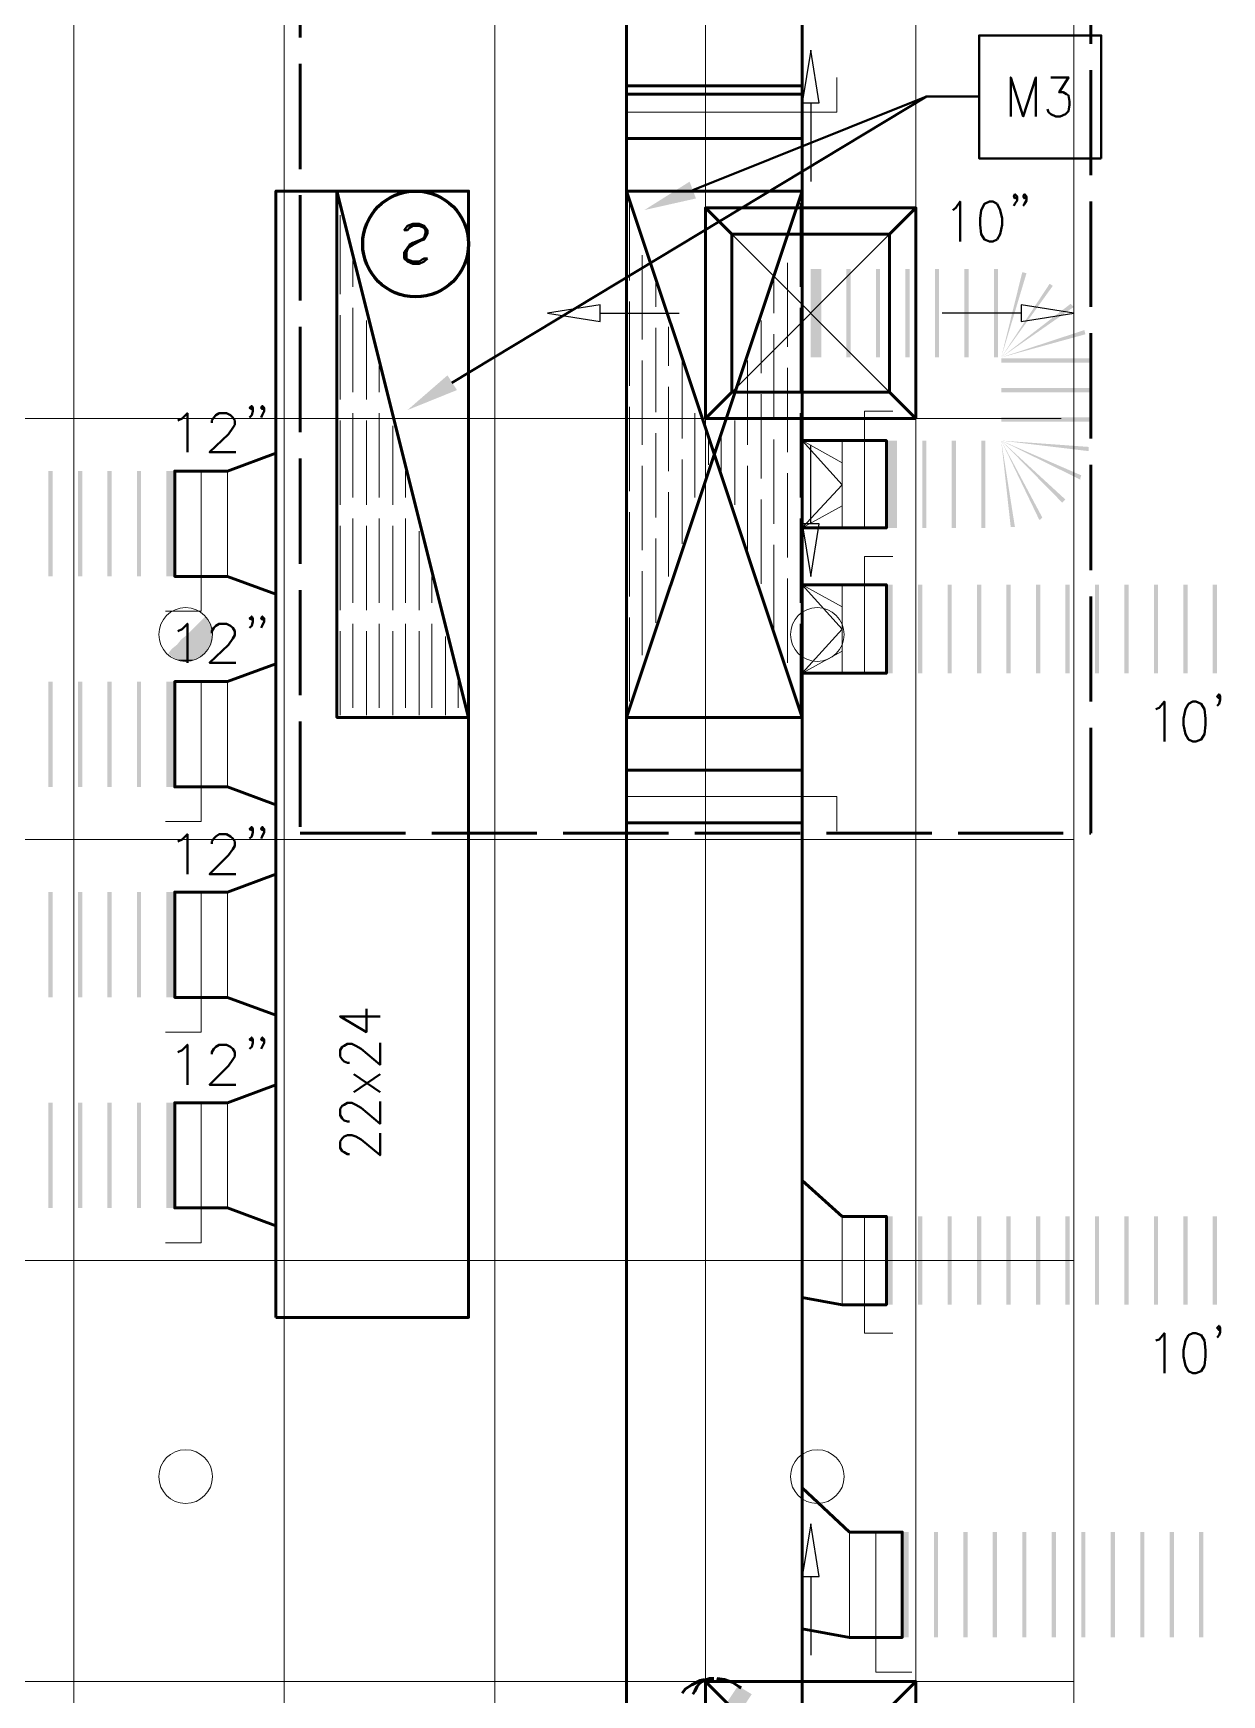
# Model space of a CAD drawing. Header units: inches. Extents: x 5 to 516, y -193 to 129.
# Drawn here: x 436.47 to 447.76, y -131.4 to -115.62 of the extents above; entities that cross this region are included whole.
import ezdxf

# ---------------------------------------------------------------- set-up
doc = ezdxf.new("R2010")
doc.units = ezdxf.units.IN
doc.header["$MEASUREMENT"] = 0
doc.linetypes.add('PDF_IMPORT', pattern=[1, 0.8, -0.2])
doc.layers.add('PDF10_Geometry', color=7, linetype='Continuous')
doc.layers.add('PDF10_Solid Fills', color=7, linetype='Continuous')

msp = doc.modelspace()

# ---------------------------------------------------------------- hatches: boundary and pattern name
at = {"layer": 'PDF10_Solid Fills', "transparency": 33554559}
for points in [[(443.9560829, -118.6977592), (443.9560829, -117.8577933), (443.8560869, -117.8577933), (443.8560869, -118.6977592)], [(444.2360715, -118.6977592), (444.2360715, -117.8577933), (444.1960731, -117.8577933), (444.1960731, -118.6977592)], [(444.5160601, -118.6977592), (444.5160601, -117.8577933), (444.4760617, -117.8577933), (444.4760617, -118.6977592)], [(444.7960487, -118.6977592), (444.7960487, -117.8577933), (444.7560504, -117.8577933), (444.7560504, -118.6977592)], [(445.0760374, -118.6977592), (445.0760374, -117.8577933), (445.036039, -117.8577933), (445.036039, -118.6977592)], [(445.356026, -118.6977592), (445.356026, -117.8577933), (445.3160276, -117.8577933), (445.3160276, -118.6977592)], [(445.6360146, -118.6977592), (445.6360146, -117.8577933), (445.5960163, -117.8577933), (445.5960163, -118.6977592)], [(445.6660134, -118.7477606), (446.5059793, -118.7477606), (446.5059793, -118.7077622), (445.6660134, -118.7077622)], [(445.6660134, -119.0277492), (446.5059793, -119.0277492), (446.5059793, -118.9877508), (445.6660134, -118.9877508)], [(445.6660134, -119.3077379), (446.5059793, -119.3077379), (446.5059793, -119.2677395), (445.6660134, -119.2677395)], [(444.5760577, -119.4877305), (444.5760577, -120.3176968), (444.6760536, -120.3176968), (444.6760536, -119.4877305)], [(444.9160439, -119.4877305), (444.9160439, -120.3176968), (444.9560423, -120.3176968), (444.9560423, -119.4877305)], [(445.1960325, -119.4877305), (445.1960325, -120.3176968), (445.2360309, -120.3176968), (445.2360309, -119.4877305)], [(445.4760211, -119.4877305), (445.4760211, -120.3176968), (445.5160195, -120.3176968), (445.5160195, -119.4877305)], [(446.0259988, -120.2377035), (446.0359984, -120.2377035), (446.0559976, -120.2177043), (445.6660134, -119.4877339)], [(446.415983, -119.8577189), (446.415983, -119.8477193), (446.4259826, -119.8177205), (445.6660134, -119.4877339)], [(436.6163775, -119.7777154), (436.6163775, -120.7776748), (436.6563759, -120.7776748), (436.6563759, -119.7777154)], [(436.8963662, -119.7777154), (436.8963662, -120.7776748), (436.9363646, -120.7776748), (436.9363646, -119.7777154)], [(437.1763548, -119.7777154), (437.1763548, -120.7776748), (437.2163532, -120.7776748), (437.2163532, -119.7777154)], [(437.4563468, -119.7777154), (437.4563468, -120.7776748), (437.4963452, -120.7776748), (437.4963452, -119.7777154)], [(437.7363355, -119.7777154), (437.7363355, -120.7776748), (437.8163322, -120.7776748), (437.8163322, -119.7777154)], [(444.5760577, -120.8576783), (444.5760577, -121.6976442), (444.6360552, -121.6976442), (444.6360552, -120.8576783)], [(444.8760455, -120.8576783), (444.8760455, -121.6976442), (444.9160439, -121.6976442), (444.9160439, -120.8576783)], [(445.1560341, -120.8576783), (445.1560341, -121.6976442), (445.1960325, -121.6976442), (445.1960325, -120.8576783)], [(445.4360228, -120.8576783), (445.4360228, -121.6976442), (445.4760211, -121.6976442), (445.4760211, -120.8576783)], [(445.7160114, -120.8576783), (445.7160114, -121.6976442), (445.7560098, -121.6976442), (445.7560098, -120.8576783)], [(445.996, -120.8576783), (445.996, -121.6976442), (446.0359984, -121.6976442), (446.0359984, -120.8576783)], [(446.2759886, -120.8576783), (446.2759886, -121.6976442), (446.315987, -121.6976442), (446.315987, -120.8576783)], [(446.5559773, -120.8576783), (446.5559773, -121.6976442), (446.5959757, -121.6976442), (446.5959757, -120.8576783)], [(446.8359659, -120.8576783), (446.8359659, -121.6976442), (446.8759643, -121.6976442), (446.8759643, -120.8576783)], [(447.1159545, -120.8576783), (447.1159545, -121.6976442), (447.1559529, -121.6976442), (447.1559529, -120.8576783)], [(447.3959432, -120.8576783), (447.3959432, -121.6976442), (447.4359415, -121.6976442), (447.4359415, -120.8576783)], [(447.6759318, -120.8576783), (447.6759318, -121.6976442), (447.7159302, -121.6976442), (447.7159302, -120.8576783)], [(436.6163775, -121.7776409), (436.6163775, -122.7776003), (436.6563759, -122.7776003), (436.6563759, -121.7776409)], [(436.8963662, -121.7776409), (436.8963662, -122.7776003), (436.9363646, -122.7776003), (436.9363646, -121.7776409)], [(437.1763548, -121.7776409), (437.1763548, -122.7776003), (437.2163532, -122.7776003), (437.2163532, -121.7776409)], [(437.4563468, -121.7776409), (437.4563468, -122.7776003), (437.4963452, -122.7776003), (437.4963452, -121.7776409)], [(437.7363355, -121.7776409), (437.7363355, -122.7776003), (437.8163322, -122.7776003), (437.8163322, -121.7776409)], [(436.6163775, -123.7775597), (436.6163775, -124.7775191), (436.6563759, -124.7775191), (436.6563759, -123.7775597)], [(436.8963662, -123.7775597), (436.8963662, -124.7775191), (436.9363646, -124.7775191), (436.9363646, -123.7775597)], [(437.1763548, -123.7775597), (437.1763548, -124.7775191), (437.2163532, -124.7775191), (437.2163532, -123.7775597)], [(437.4563468, -123.7775597), (437.4563468, -124.7775191), (437.4963452, -124.7775191), (437.4963452, -123.7775597)], [(437.7363355, -123.7775597), (437.7363355, -124.7775191), (437.8163322, -124.7775191), (437.8163322, -123.7775597)], [(436.6163775, -125.7774785), (436.6163775, -126.7774379), (436.6563759, -126.7774379), (436.6563759, -125.7774785)], [(436.8963662, -125.7774785), (436.8963662, -126.7774379), (436.9363646, -126.7774379), (436.9363646, -125.7774785)], [(437.1763548, -125.7774785), (437.1763548, -126.7774379), (437.2163532, -126.7774379), (437.2163532, -125.7774785)], [(437.4563468, -125.7774785), (437.4563468, -126.7774379), (437.4963452, -126.7774379), (437.4963452, -125.7774785)], [(437.7363355, -125.7774785), (437.7363355, -126.7774379), (437.8163322, -126.7774379), (437.8163322, -125.7774785)], [(444.5760577, -126.8574346), (444.5760577, -127.6974005), (444.6360552, -127.6974005), (444.6360552, -126.8574346)], [(444.8760455, -126.8574346), (444.8760455, -127.6974005), (444.9160439, -127.6974005), (444.9160439, -126.8574346)], [(445.1560341, -126.8574346), (445.1560341, -127.6974005), (445.1960325, -127.6974005), (445.1960325, -126.8574346)], [(445.4360228, -126.8574346), (445.4360228, -127.6974005), (445.4760211, -127.6974005), (445.4760211, -126.8574346)], [(445.7160114, -126.8574346), (445.7160114, -127.6974005), (445.7560098, -127.6974005), (445.7560098, -126.8574346)], [(445.996, -126.8574346), (445.996, -127.6974005), (446.0359984, -127.6974005), (446.0359984, -126.8574346)], [(446.2759886, -126.8574346), (446.2759886, -127.6974005), (446.315987, -127.6974005), (446.315987, -126.8574346)], [(446.5559773, -126.8574346), (446.5559773, -127.6974005), (446.5959757, -127.6974005), (446.5959757, -126.8574346)], [(446.8359659, -126.8574346), (446.8359659, -127.6974005), (446.8759643, -127.6974005), (446.8759643, -126.8574346)], [(447.1159545, -126.8574346), (447.1159545, -127.6974005), (447.1559529, -127.6974005), (447.1559529, -126.8574346)], [(447.3959432, -126.8574346), (447.3959432, -127.6974005), (447.4359415, -127.6974005), (447.4359415, -126.8574346)], [(447.6759318, -126.8574346), (447.6759318, -127.6974005), (447.7159302, -127.6974005), (447.7159302, -126.8574346)], [(444.7260516, -129.8573128), (444.7260516, -130.8572722), (444.7860492, -130.8572722), (444.7860492, -129.8573128)], [(445.0260394, -129.8573128), (445.0260394, -130.8572722), (445.0660378, -130.8572722), (445.0660378, -129.8573128)], [(445.306028, -129.8573128), (445.306028, -130.8572722), (445.3460264, -130.8572722), (445.3460264, -129.8573128)], [(445.5860167, -129.8573128), (445.5860167, -130.8572722), (445.626015, -130.8572722), (445.626015, -129.8573128)], [(445.8660053, -129.8573128), (445.8660053, -130.8572722), (445.9060037, -130.8572722), (445.9060037, -129.8573128)], [(446.1459939, -129.8573128), (446.1459939, -130.8572722), (446.1859923, -130.8572722), (446.1859923, -129.8573128)], [(446.4259826, -129.8573128), (446.4259826, -130.8572722), (446.4659809, -130.8572722), (446.4659809, -129.8573128)], [(446.7059712, -129.8573128), (446.7059712, -130.8572722), (446.7459696, -130.8572722), (446.7459696, -129.8573128)], [(446.9859598, -129.8573128), (446.9859598, -130.8572722), (447.0259582, -130.8572722), (447.0259582, -129.8573128)], [(447.2659484, -129.8573128), (447.2659484, -130.8572722), (447.3059468, -130.8572722), (447.3059468, -129.8573128)], [(447.5459371, -129.8573128), (447.5459371, -130.8572722), (447.5859354, -130.8572722), (447.5859354, -129.8573128)], [(443.1661149, -131.3172535), (442.7061336, -132.0072255), (442.8361283, -132.0972218), (443.2961097, -131.3972503)]]:
    msp.add_hatch(color=256, dxfattribs=at).paths.add_polyline_path(points)
at = {"layer": 'PDF10_Solid Fills', "true_color": 0x4d4d4d, "transparency": 33554559}
for points in [[(438.1363192, -121.1976645), (438.1063204, -121.1576661), (437.9763257, -121.2876608), (438.1763176, -121.2876608), (438.1563184, -121.2376629)], [(438.1763176, -121.3376588), (437.9263277, -121.3376588), (437.8763298, -121.3776572), (437.8363314, -121.4276551), (438.1563184, -121.4276551), (438.1763176, -121.3776572)], [(438.1763176, -121.2876574), (437.9763257, -121.2876574), (437.9263277, -121.3376554), (438.1763176, -121.3376554)], [(438.1563184, -121.4276518), (437.8363314, -121.4276518), (437.7863334, -121.4676501), (437.7563346, -121.5076485), (437.7863334, -121.5376473), (438.0663221, -121.5376473), (438.1063204, -121.5076485), (438.1363192, -121.4676501)], [(438.0663221, -121.5376507), (437.7863334, -121.5376507), (437.8363314, -121.5676495), (438.0263237, -121.5676495)], [(437.8363314, -121.5676461), (437.8763298, -121.5776457), (437.9263277, -121.5876453), (438.0263237, -121.5676461)]]:
    msp.add_hatch(color=251, dxfattribs=at).paths.add_polyline_path(points)

# ---------------------------------------------------------------- linework, layer by layer
at = {"layer": 'PDF10_Geometry', "color": 251, "lineweight": 13, "true_color": 0x4d4d4d}
for points in [[(438.85629, -106.0682755), (438.85629, -138.4469606)], [(440.8562088, -106.0682755), (440.8562088, -138.4469606)], [(442.8561275, -106.0682755), (442.8561275, -138.4469606)], [(444.8560463, -106.0682755), (444.8560463, -138.4469606)], [(436.8563678, -111.858037), (436.8563678, -138.4469572)], [(446.2359903, -119.2777425), (428.9266932, -119.2777425)], [(446.3559854, -123.27758), (423.5269125, -123.27758)], [(446.3559854, -127.2774176), (423.5269125, -127.2774176)], [(446.3559854, -131.2772551), (423.5269125, -131.2772551)]]:
    msp.add_lwpolyline(points, dxfattribs=at)
at = {"layer": 'PDF10_Geometry', "lineweight": 50}
for points in [[(442.106158, -116.1978675), (443.7760902, -116.1978675), (443.7760902, -107.1282359), (442.106158, -107.1282359)], [(442.106158, -116.6178437), (443.7760902, -116.6178437), (443.7760902, -116.117864), (442.106158, -116.117864)], [(442.106158, -117.1178302), (443.7760902, -117.1178302), (443.7760902, -116.6178505), (442.106158, -116.6178505)], [(438.7762932, -127.8173957), (440.6062189, -127.8173957), (440.6062189, -117.1178302), (438.7762932, -117.1178302)], [(443.7760902, -122.1176271), (443.7760902, -117.1178302), (442.106158, -117.1178302), (442.106158, -122.1176271)], [(444.8560463, -119.2777425), (442.8561275, -119.2777425), (442.8561275, -117.2778237), (444.8560463, -117.2778237)], [(444.6060565, -119.0277492), (443.1061174, -119.0277492), (443.1061174, -117.5278101), (444.6060565, -117.5278101)], [(442.106158, -122.1176271), (443.7760902, -122.1176271), (443.7760902, -122.6176068), (442.106158, -122.6176068)], [(442.106158, -122.6176068), (443.7760902, -122.6176068), (443.7760902, -123.1175865), (442.106158, -123.1175865)], [(442.106158, -123.1175865), (443.7760902, -123.1175865), (443.7760902, -138.126977), (442.106158, -138.126977)], [(444.8560463, -133.2771739), (442.8561275, -133.2771739), (442.8561275, -131.2772551), (444.8560463, -131.2772551)]]:
    msp.add_lwpolyline(points, close=True, dxfattribs=at)
at = {"layer": 'PDF10_Geometry', "linetype": 'PDF_IMPORT', "lineweight": 50, "ltscale": 1.249949}
msp.add_lwpolyline([(446.5159789, -112.1580248), (439.0062839, -112.1580248), (439.0062839, -123.2175825), (446.5159789, -123.2175825), (446.5159789, -112.1580282)], dxfattribs=at)
at = {"layer": 'PDF10_Geometry', "lineweight": 50}
for points in [[(443.7760902, -114.1779428), (443.7760902, -115.6778819)], [(440.6062189, -122.1176271), (440.6062189, -117.1178302), (439.3562697, -117.1178302), (439.3562697, -122.1176271), (440.6062189, -122.1176271), (439.3562697, -117.1178302)], [(442.106158, -122.1176271), (443.7760902, -117.1178302)], [(442.106158, -117.1178302), (443.7760902, -122.1176271)], [(443.1061174, -117.5278101), (442.8561275, -117.2778203)], [(444.6060565, -117.5278101), (444.8560463, -117.2778203)], [(443.1061174, -119.0277492), (442.8561275, -119.2777391)], [(444.6060565, -119.0277492), (444.8560463, -119.2777391)], [(443.7760902, -119.41773), (443.7760902, -120.3876906)], [(438.7762932, -119.6077257), (438.3163119, -119.7777188)], [(438.7762932, -121.027668), (438.7762932, -119.5277289)], [(444.1560747, -119.4877305), (443.7760902, -119.4877305)], [(443.7760902, -120.3177002), (444.1560747, -120.3177002), (444.5760577, -120.3177002), (444.5760577, -119.4877339), (444.1560747, -119.4877339)], [(438.3163119, -119.7777154), (437.8163322, -119.7777154), (437.8163322, -120.7776748), (438.3163119, -120.7776748)], [(438.7762932, -120.9476713), (438.3163119, -120.7776782)], [(443.7760902, -120.7876777), (443.7760902, -121.767638)], [(443.7760902, -121.6976442), (444.1560747, -121.6976442), (444.5760577, -121.6976442), (444.5760577, -120.8576783), (444.1560747, -120.8576783), (443.7760902, -120.8576783)], [(438.7762932, -123.0275868), (438.7762932, -121.5276477)], [(438.7762932, -121.6076444), (438.3163119, -121.7776375)], [(438.3163119, -121.7776409), (437.8163322, -121.7776409), (437.8163322, -122.7776003), (438.3163119, -122.7776003)], [(438.7762932, -122.94759), (438.3163119, -122.7775969)], [(438.7762932, -125.0275056), (438.7762932, -123.5275665)], [(438.7762932, -123.6075632), (438.3163119, -123.7775563)], [(438.3163119, -123.7775597), (437.8163322, -123.7775597), (437.8163322, -124.7775191), (438.3163119, -124.7775191)], [(438.7762932, -124.9475088), (438.3163119, -124.7775157)], [(438.7762932, -125.607482), (438.3163119, -125.7774751)], [(438.7762932, -127.0274243), (438.7762932, -125.5274853)], [(438.3163119, -125.7774785), (437.8163322, -125.7774785), (437.8163322, -126.7774379), (438.3163119, -126.7774379)], [(443.7760902, -127.6974005), (443.7760902, -126.4474513)], [(443.7760902, -126.5174484), (444.1560747, -126.8574346), (444.5760577, -126.8574346), (444.5760577, -127.6974005), (444.1560747, -127.6974005), (443.7760902, -127.6274034)], [(438.7762932, -126.9474276), (438.3163119, -126.7774345)], [(443.7760902, -130.8572722), (443.7760902, -129.3573331)], [(443.7760902, -129.4373299), (444.2260719, -129.8573128), (444.7260516, -129.8573128), (444.7260516, -130.8572722), (444.2260719, -130.8572722), (443.7760902, -130.7772754)], [(442.8461279, -131.257256), (442.8061296, -131.2672555), (442.7261328, -131.3072539), (442.6661352, -131.3472523), (442.6361365, -131.3872507)], [(442.9361243, -131.247253), (442.8961259, -131.247253), (442.8661271, -131.2572526), (442.8261288, -131.2772517), (442.79613, -131.2972509), (442.7761308, -131.3272497), (442.7561316, -131.3672481), (442.7361324, -131.3972469)], [(443.1061174, -131.5272416), (442.8561275, -131.2772517)], [(443.1961137, -131.3372527), (443.1761145, -131.3272531), (443.116117, -131.2872547), (443.0361202, -131.257256), (442.9661231, -131.2472564)], [(444.6060565, -131.5272416), (444.8560463, -131.2772517)]]:
    msp.add_lwpolyline(points, dxfattribs=at)
at = {"layer": 'PDF10_Geometry', "color": 251, "lineweight": 13, "true_color": 0x4d4d4d}
msp.add_lwpolyline([(446.3559854, -115.2779049), (446.3559854, -133.2771739), (456.855559, -133.2771739), (456.855559, -115.2779049)], close=True, dxfattribs=at)
at = {"layer": 'PDF10_Geometry', "lineweight": 40}
for points in [[(446.6159748, -116.8078394), (445.4560219, -116.8078394), (445.4560219, -115.6378869), (446.6159748, -115.6378869)], [(445.5560179, -117.2178193), (445.5060199, -117.2378185), (445.4760211, -117.2978161), (445.4660215, -117.3778128), (445.4660215, -117.4378104), (445.4760211, -117.5278067), (445.5060199, -117.5778047), (445.5560179, -117.5978039), (445.5860167, -117.5978039), (445.626015, -117.5778047), (445.6560138, -117.5278067), (445.676013, -117.4378104), (445.676013, -117.3778128), (445.6560138, -117.2978161), (445.626015, -117.2378185), (445.5860167, -117.2178193)], [(440.2162347, -117.7578042), (440.186236, -117.787803), (440.136238, -117.8078022), (440.0762404, -117.8078022), (440.0262425, -117.787803), (439.9962437, -117.7578042), (439.9962437, -117.6978066), (440.0162429, -117.6678078), (440.0462416, -117.6278095), (440.0762404, -117.6078103), (440.1562372, -117.5778115), (440.186236, -117.5578123), (440.1962356, -117.5178139), (440.1962356, -117.4878152), (440.186236, -117.467816), (440.136238, -117.4478168), (440.0762404, -117.4478168), (440.0462416, -117.467816), (440.0262425, -117.4878152), (439.9962437, -117.4878152), (440.0262425, -117.4478168), (440.0762404, -117.4278176), (440.136238, -117.4278176), (440.186236, -117.4478168), (440.2162347, -117.4878152), (440.2162347, -117.5178139), (440.1962356, -117.5578123), (440.186236, -117.5778115), (440.1562372, -117.5878111), (440.0762404, -117.6278095), (440.0462416, -117.6478087), (440.0262425, -117.6678078), (440.0162429, -117.6978066), (440.0162429, -117.7578042), (440.0262425, -117.7678038), (440.0762404, -117.787803), (440.136238, -117.787803), (440.1662368, -117.7678038), (440.186236, -117.7578042)], [(447.4859395, -121.9676298), (447.4459411, -121.987629), (447.4159424, -122.037627), (447.3959432, -122.1276233), (447.3959432, -122.1876209), (447.4159424, -122.2776172), (447.4459411, -122.3276152), (447.4859395, -122.3476144), (447.5159383, -122.3476144), (447.5659363, -122.3276152), (447.595935, -122.2776172), (447.6059346, -122.1876209), (447.6059346, -122.1276233), (447.595935, -122.037627), (447.5659363, -121.987629), (447.5159383, -121.9676298)], [(447.4859395, -127.9673862), (447.4459411, -127.9873854), (447.4159424, -128.0373833), (447.3959432, -128.1273797), (447.3959432, -128.1873772), (447.4159424, -128.2773736), (447.4459411, -128.3273715), (447.4859395, -128.3473707), (447.5159383, -128.3473707), (447.5659363, -128.3273715), (447.595935, -128.2773736), (447.6059346, -128.1873772), (447.6059346, -128.1273797), (447.595935, -128.0373833), (447.5659363, -127.9873854), (447.5159383, -127.9673862)]]:
    msp.add_lwpolyline(points, close=True, dxfattribs=at)
at = {"layer": 'PDF10_Geometry', "color": 253, "lineweight": 25, "true_color": 0xb3b3b3}
for points in [[(443.9360837, -116.2778643), (443.8560869, -115.7778846), (443.7760902, -116.2778643)], [(441.8561681, -118.1977863), (441.3561884, -118.2777831), (441.8561681, -118.3577798)], [(445.8560057, -118.3577798), (446.3559854, -118.2777831), (445.8560057, -118.1977863)], [(443.7760902, -120.2777019), (443.8560869, -120.7776815), (443.9360837, -120.2777019)], [(443.9360837, -130.2772957), (443.8560869, -129.7773161), (443.7760902, -130.2772957)]]:
    msp.add_lwpolyline(points, close=True, dxfattribs=at)
at = {"layer": 'PDF10_Geometry', "lineweight": 13}
for points in [[(442.106158, -116.3678572), (444.1060768, -116.3678572), (444.1060768, -116.0378706)], [(444.3660662, -120.3177002), (444.3660662, -119.2077453), (444.6360552, -119.2077453)], [(444.1560747, -119.6977186), (443.7760902, -119.4877272), (444.1560747, -119.9077101), (443.7760902, -120.3176934), (444.1560747, -120.107702)], [(444.1560747, -119.4877305), (444.1560747, -120.3176968)], [(438.0663221, -119.7777154), (438.0663221, -121.1076614), (437.7263359, -121.1076614)], [(438.3163119, -120.7776815), (438.3163119, -119.7777222)], [(444.3660662, -121.6976442), (444.3660662, -120.5876893), (444.6360552, -120.5876893)], [(444.1560747, -121.0676664), (443.7760902, -120.8576749), (444.1560747, -121.2776578), (443.7760902, -121.6976408), (444.1560747, -121.4876493)], [(444.1560747, -120.8576783), (444.1560747, -121.6976442)], [(438.0663221, -121.7776409), (438.0663221, -123.1075869), (437.7263359, -123.1075869)], [(438.3163119, -122.7776003), (438.3163119, -121.7776409)], [(442.106158, -122.8675933), (444.1060768, -122.8675933), (444.1060768, -123.1975799)], [(438.0663221, -123.7775597), (438.0663221, -125.1075057), (437.7263359, -125.1075057)], [(438.3163119, -124.7775191), (438.3163119, -123.7775597)], [(438.0663221, -125.7774785), (438.0663221, -127.1074245), (437.7263359, -127.1074245)], [(438.3163119, -126.7774379), (438.3163119, -125.7774785)], [(444.1560747, -127.6974005), (444.1560747, -126.8574346)], [(444.3660662, -126.8574346), (444.3660662, -127.9673896), (444.6360552, -127.9673896)], [(444.2260719, -130.8572722), (444.2260719, -129.8573128)], [(444.4760617, -129.8573128), (444.4760617, -131.1872588), (444.8160479, -131.1872588)]]:
    msp.add_lwpolyline(points, dxfattribs=at)
at = {"layer": 'PDF10_Geometry', "lineweight": 40}
for points in [[(445.7560098, -116.4078556), (445.7560098, -116.0378706), (445.8760049, -116.4078556), (445.996, -116.0378706), (445.996, -116.4078556)], [(446.1359943, -116.037874), (446.3059874, -116.037874), (446.2159911, -116.1778684), (446.2559895, -116.1778684), (446.2859882, -116.1978675), (446.3059874, -116.2078671), (446.315987, -116.2678647), (446.315987, -116.2978635), (446.3059874, -116.357861), (446.2759886, -116.3878598), (446.2259907, -116.407859), (446.1859923, -116.407859), (446.1359943, -116.3878598), (446.1159951, -116.3678606), (446.1059955, -116.3378619)], [(440.4462254, -118.9377495), (444.9560423, -116.2178599), (445.4560219, -116.2178599)], [(442.7361324, -117.1078272), (444.9560423, -116.2178633), (445.4560219, -116.2178633)], [(445.2060321, -117.2978161), (445.2360309, -117.2778169), (445.2760293, -117.2178193), (445.2760293, -117.5978039)], [(445.8160073, -117.1678248), (445.7960081, -117.1878239), (445.7860085, -117.1678248), (445.7960081, -117.1478256), (445.8160073, -117.1678248), (445.8160073, -117.2078231), (445.7960081, -117.2378219), (445.7860085, -117.2578211)], [(445.9060037, -117.1678248), (445.8860045, -117.1878239), (445.8760049, -117.1678248), (445.8860045, -117.1478256), (445.9060037, -117.1678248), (445.9060037, -117.2078231), (445.8860045, -117.2378219), (445.8760049, -117.2578211)], [(438.5563022, -119.1777397), (438.5463026, -119.1877393), (438.5263034, -119.1777397), (438.5463026, -119.1577406), (438.5563022, -119.1777397), (438.5563022, -119.2077385), (438.5463026, -119.2477369), (438.5263034, -119.2677361)], [(438.6662977, -119.1777397), (438.6462985, -119.1877393), (438.6362989, -119.1777397), (438.6462985, -119.1577406), (438.6662977, -119.1777397), (438.6662977, -119.2077385), (438.6462985, -119.2477369), (438.6362989, -119.2677361)], [(437.846331, -119.2977349), (437.8863294, -119.2777357), (437.9363273, -119.2277377), (437.9363273, -119.5977227)], [(438.166318, -119.3177408), (438.166318, -119.2977416), (438.1863172, -119.2677429), (438.2063164, -119.2477437), (438.2363152, -119.2277445), (438.3063123, -119.2277445), (438.3463107, -119.2477437), (438.3663099, -119.2677429), (438.3863091, -119.2977416), (438.3863091, -119.33774), (438.3663099, -119.3677388), (438.3263115, -119.4277364), (438.1463188, -119.5977295), (438.3963087, -119.5977295)], [(438.5563022, -121.1776653), (438.5463026, -121.1876649), (438.5263034, -121.1776653), (438.5463026, -121.1576661), (438.5563022, -121.1776653), (438.5563022, -121.2076641), (438.5463026, -121.2476625), (438.5263034, -121.2676616)], [(438.6662977, -121.1776653), (438.6462985, -121.1876649), (438.6362989, -121.1776653), (438.6462985, -121.1576661), (438.6662977, -121.1776653), (438.6662977, -121.2076641), (438.6462985, -121.2476625), (438.6362989, -121.2676616)], [(437.846331, -121.2976604), (437.8863294, -121.2776612), (437.9363273, -121.2276633), (437.9363273, -121.5976482)], [(438.166318, -121.3176596), (438.166318, -121.2976604), (438.1863172, -121.2676616), (438.2063164, -121.2476625), (438.2363152, -121.2276633), (438.3063123, -121.2276633), (438.3463107, -121.2476625), (438.3663099, -121.2676616), (438.3863091, -121.2976604), (438.3863091, -121.3376588), (438.3663099, -121.3676576), (438.3263115, -121.4276551), (438.1463188, -121.5976482), (438.3963087, -121.5976482)], [(447.1359537, -122.0376304), (447.1659525, -122.0276308), (447.2159505, -121.9676332), (447.2159505, -122.3476178)], [(447.7459289, -121.9176353), (447.7359294, -121.9376344), (447.7159302, -121.9176353), (447.7359294, -121.8976361), (447.7459289, -121.9176353), (447.7459289, -121.947634), (447.7359294, -121.9876324), (447.7159302, -122.0076316)], [(437.846331, -123.2975792), (437.8863294, -123.27758), (437.9363273, -123.2275821), (437.9363273, -123.6075666)], [(438.166318, -123.3175784), (438.166318, -123.2975792), (438.1863172, -123.2675804), (438.2063164, -123.2475812), (438.2363152, -123.2275821), (438.3063123, -123.2275821), (438.3463107, -123.2475812), (438.3663099, -123.2675804), (438.3863091, -123.2975792), (438.3863091, -123.3375776), (438.3663099, -123.3675764), (438.3263115, -123.4275739), (438.1463188, -123.6075666), (438.3963087, -123.6075666)], [(438.5563022, -123.1775841), (438.5463026, -123.1875837), (438.5263034, -123.1775841), (438.5463026, -123.1575849), (438.5563022, -123.1775841), (438.5563022, -123.2075829), (438.5463026, -123.2475812), (438.5263034, -123.2675804)], [(438.6662977, -123.1775841), (438.6462985, -123.1875837), (438.6362989, -123.1775841), (438.6462985, -123.1575849), (438.6662977, -123.1775841), (438.6662977, -123.2075829), (438.6462985, -123.2475812), (438.6362989, -123.2675804)], [(439.766253, -124.9575118), (439.3862684, -124.9575118), (439.6362583, -125.1075057), (439.6362583, -124.8875146)], [(438.5563022, -125.1775029), (438.5463026, -125.1875025), (438.5263034, -125.1775029), (438.5463026, -125.1575037), (438.5563022, -125.1775029), (438.5563022, -125.2075016), (438.5463026, -125.2475), (438.5263034, -125.2674992)], [(438.6662977, -125.1775029), (438.6462985, -125.1875025), (438.6362989, -125.1775029), (438.6462985, -125.1575037), (438.6662977, -125.1775029), (438.6662977, -125.2075016), (438.6462985, -125.2475), (438.6362989, -125.2674992)], [(437.846331, -125.297498), (437.8863294, -125.2774988), (437.9363273, -125.2275008), (437.9363273, -125.6074854)], [(438.166318, -125.3174972), (438.166318, -125.297498), (438.1863172, -125.2674992), (438.2063164, -125.2475), (438.2363152, -125.2275008), (438.3063123, -125.2275008), (438.3463107, -125.2475), (438.3663099, -125.2674992), (438.3863091, -125.297498), (438.3863091, -125.3374964), (438.3663099, -125.3674951), (438.3263115, -125.4274927), (438.1463188, -125.6074854), (438.3963087, -125.6074854)], [(439.4762648, -125.3974939), (439.4562656, -125.3974939), (439.4262668, -125.3874943), (439.4062676, -125.3674951), (439.3862684, -125.3374964), (439.3862684, -125.2774988), (439.4062676, -125.2475), (439.4262668, -125.2375004), (439.4562656, -125.2175012), (439.496264, -125.2175012), (439.5362624, -125.2375004), (439.5862603, -125.2674992), (439.766253, -125.4174931), (439.766253, -125.2075016)], [(439.5162632, -125.5074861), (439.766253, -125.6774792)], [(439.5162632, -125.6774826), (439.766253, -125.5074895)], [(439.4762648, -125.9574712), (439.4562656, -125.9574712), (439.4262668, -125.9474716), (439.4062676, -125.9274724), (439.3862684, -125.8974736), (439.3862684, -125.8374761), (439.4062676, -125.8074773), (439.4262668, -125.7974777), (439.4562656, -125.7774785), (439.496264, -125.7774785), (439.5362624, -125.7974777), (439.5862603, -125.8274765), (439.766253, -125.9774704), (439.766253, -125.7674789)], [(439.4762648, -126.2674552), (439.4562656, -126.2674552), (439.4262668, -126.247456), (439.4062676, -126.2374564), (439.3862684, -126.2074576), (439.3862684, -126.1474601), (439.4062676, -126.1174613), (439.4262668, -126.0974621), (439.4562656, -126.0874625), (439.496264, -126.0874625), (439.5362624, -126.0974621), (439.5862603, -126.1274609), (439.766253, -126.2774548), (439.766253, -126.0674633)], [(447.1359537, -128.0373867), (447.1659525, -128.0273871), (447.2159505, -127.9673896), (447.2159505, -128.3473741)], [(447.7459289, -127.9173916), (447.7359294, -127.9373908), (447.7159302, -127.9173916), (447.7359294, -127.8973924), (447.7459289, -127.9173916), (447.7459289, -127.95739), (447.7359294, -127.9873887), (447.7159302, -128.0073879)]]:
    msp.add_lwpolyline(points, dxfattribs=at)
at = {"layer": 'PDF10_Geometry', "color": 253, "lineweight": 25, "true_color": 0xb3b3b3}
for points in [[(443.8560869, -116.2778643), (443.8560869, -117.0278338)], [(443.1061174, -117.5278101), (444.6060565, -119.0277492)], [(444.6060565, -117.5278101), (443.1061174, -119.0277492)], [(441.8561681, -118.2777831), (442.6061377, -118.2777831)], [(445.8560057, -118.2777831), (445.1060362, -118.2777831)], [(443.8560869, -120.2777019), (443.8560869, -119.5277323)], [(443.8560869, -130.2772957), (443.8560869, -131.0272653)]]:
    msp.add_lwpolyline(points, dxfattribs=at)
at = {"layer": 'PDF10_Geometry', "linetype": 'PDF_IMPORT', "lineweight": 13}
for points in [[(442.1361568, -121.9676298), (442.1361568, -117.2178193)], [(443.756091, -122.0276274), (443.756091, -117.1578286)], [(439.3862684, -122.0976279), (439.3862684, -117.3478174)], [(442.2561519, -121.5276477), (442.2561519, -117.6578015)], [(443.6360959, -121.5976482), (443.6360959, -117.5978107)], [(439.5062636, -122.0276274), (439.5062636, -117.7777966)], [(443.5061011, -121.2776612), (443.5061011, -117.9077947)], [(442.3861466, -121.2176637), (442.3861466, -117.9677923)], [(439.6362583, -122.0976279), (439.6362583, -118.3477768)], [(443.386106, -120.8476753), (443.386106, -118.3477768)], [(442.5061417, -120.7776815), (442.5061417, -118.4077744)], [(443.2561113, -120.5276883), (443.2561113, -118.6577609)], [(439.7562534, -122.0276274), (439.7562534, -118.777756)], [(442.6361365, -120.4676907), (442.6361365, -118.7177652)], [(442.7561316, -120.0277086), (442.7561316, -119.1577473)], [(443.1361162, -120.0977092), (443.1361162, -119.097743)], [(439.8862481, -122.0976279), (439.8862481, -119.3477362)], [(442.8861263, -119.7177246), (442.8861263, -119.4677314)], [(443.0061214, -119.7777154), (443.0061214, -119.4077338)], [(440.0062433, -122.0276274), (440.0062433, -119.7777154)], [(440.136238, -122.0976279), (440.136238, -120.3476956)], [(440.2562331, -122.0276274), (440.2562331, -120.7776815)], [(440.3862278, -122.0976279), (440.3862278, -121.347655)], [(440.506223, -122.0276274), (440.506223, -121.7776409)]]:
    msp.add_lwpolyline(points, dxfattribs=at)
at = {"layer": 'PDF10_Geometry', "lineweight": 0}
for points in [[(437.8163322, -119.7777154), (437.8163322, -120.7776748)], [(437.8163322, -121.7776409), (437.8163322, -122.7776003)], [(437.8163322, -123.7775597), (437.8163322, -124.7775191)], [(437.8163322, -125.7774785), (437.8163322, -126.7774379)]]:
    msp.add_lwpolyline(points, dxfattribs=at)
at = {"layer": 'PDF10_Geometry', "lineweight": 60}
msp.add_circle((440.1034591, -117.6195335), 0.5027628, dxfattribs=at)
at = {"layer": 'PDF10_Geometry', "color": 251, "lineweight": 13, "true_color": 0x4d4d4d}
for centre in [(437.9190392, -121.329775), (443.9190397, -121.329775), (437.9190392, -129.3297757), (443.9190397, -129.3297757)]:
    msp.add_circle(centre, 0.254993, dxfattribs=at)
at = {"layer": 'PDF10_Solid Fills', "transparency": 33554559}
for points in [[(442.7661312, -117.1878239), (442.2761511, -117.2978195), (442.7061336, -117.0278304)], [(445.9060037, -117.8977917), (445.8660053, -117.8877921), (445.6660134, -118.6977592)], [(446.1559935, -118.0177868), (446.1259947, -117.9977877), (445.6660134, -118.6977592)], [(446.3559854, -118.2177787), (446.3259866, -118.1877799), (445.6660134, -118.6977592)], [(446.4659809, -118.4777749), (446.4559813, -118.4377766), (445.6660134, -118.697766)], [(440.4962234, -119.00775), (440.0262425, -119.1977423), (440.406227, -118.8677557)], [(445.7560098, -120.3076972), (445.7960081, -120.3076972), (445.6660134, -119.4877305)], [(446.4959797, -119.5877265), (446.4959797, -119.5477281), (445.6660134, -119.4877305)], [(446.2459899, -120.07771), (446.2759886, -120.0477112), (445.6660134, -119.4877339)]]:
    msp.add_solid(points, dxfattribs=at)

doc.saveas('drawing.dxf')
